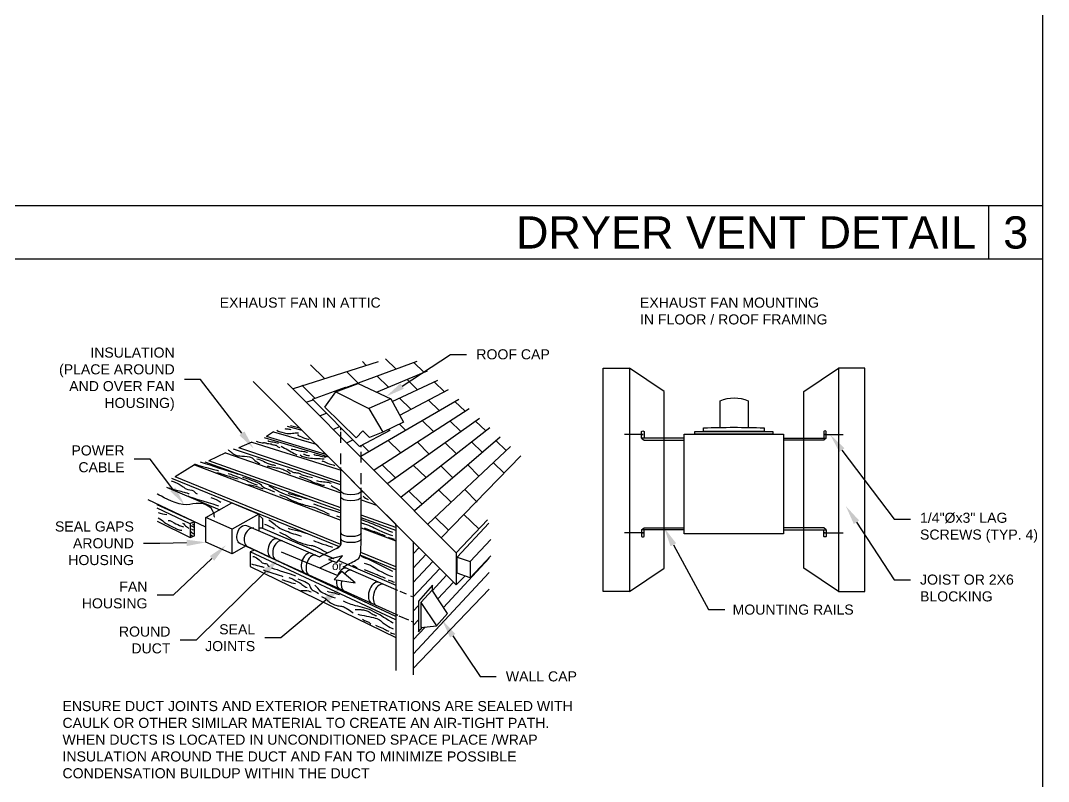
# Model space of a CAD drawing. Header units: inches. Extents: x -22 to 145, y -20 to 61.
# Drawn here: x 28.8 to 38.37, y 14.49 to 21.57 of the extents above; entities that cross this region are included whole.
import ezdxf
from ezdxf import colors
from ezdxf.entities.mleader import LeaderData, LeaderLine
from ezdxf.enums import TextEntityAlignment as Align
from ezdxf.math import Vec2, Vec3

# ---------------------------------------------------------------- set-up
doc = ezdxf.new("R2010")
doc.units = ezdxf.units.IN
doc.header["$MEASUREMENT"] = 0
doc.linetypes.add('DASHEDX2', pattern=[1.5, 1, -0.5])
for name, color, linetype in [('GEC_BORDER', 2, 'Continuous'), ('M-DET-MEDIUM', 3, 'Continuous'), ('M-DET-THIN', 9, 'Continuous'), ('M-DET-TXT', 2, 'Continuous')]:
    doc.layers.add(name, color=color, linetype=linetype)
doc.styles.add('PDF Arial', font='arial.ttf')
doc.styles.get("Standard").update_dxf_attribs({"font": 'arial.ttf'})
doc.styles.add('TITLE1', font='arial.ttf')

msp = doc.modelspace()

# ---------------------------------------------------------------- linework, layer by layer
at = {"layer": 'GEC_BORDER', "color": 5}
for p, q in [((-0.00033, 19.85031), (38.3125, 19.85031)), ((37.8125, 19.35031), (37.8125, 19.85031)), ((37.8125, 19.35031), (37.8125, 19.85031)), ((38.3125, 19.35031), (0, 19.35031))]:
    msp.add_line(p, q, dxfattribs=at)
msp.add_lwpolyline([(38.3125, 0), (0, 0), (0, 29), (38.3125, 29)], close=True, dxfattribs=at)
at = {"layer": 'M-DET-MEDIUM', "color": 3}
for p, q in [((34.59111, 17.72063), (34.4212, 17.72063)), ((34.59111, 17.71492), (34.59111, 17.72635)), ((36.28639, 17.71492), (36.28639, 17.72635)), ((36.28639, 17.72063), (36.45631, 17.72063)), ((34.59111, 16.80545), (34.4212, 16.80545)), ((34.59111, 16.79974), (34.59111, 16.81116)), ((36.28639, 16.79974), (36.28639, 16.81116)), ((36.28639, 16.80545), (36.45631, 16.80545)), ((31.7957, 16.59008), (31.66508, 16.55508)), ((31.7408, 16.52712), (31.7957, 16.59008)), ((31.66508, 16.55508), (31.7408, 16.52712)), ((31.78893, 16.44329), (31.71563, 16.36999)), ((31.71563, 16.36999), (31.914, 16.33871)), ((31.914, 16.33871), (31.78893, 16.44329))]:
    msp.add_line(p, q, dxfattribs=at)
for points in [[(32.45832, 18.38891), (32.55235, 18.2997)], [(34.46567, 16.25962), (34.78877, 16.47626), (34.78877, 18.11909), (34.46567, 18.33573)], [(36.41183, 16.25962), (36.08873, 16.47626), (36.08873, 18.11909), (36.41183, 18.33573)], [(31.28245, 18.19367), (32.85312, 16.61992), (33.1457, 16.92545)], [(32.22289, 17.76764), (32.23386, 17.75688), (31.95345, 17.60904), (31.51448, 18.04908), (31.82234, 18.16018), (31.82985, 18.15282)], [(31.73403, 18.11787), (32.03982, 17.9611), (32.16887, 17.74235)], [(32.24397, 18.05072), (32.03982, 17.9611)], [(31.77998, 17.7615), (31.77998, 17.77809)], [(31.84007, 17.64402), (31.89159, 17.67105)], [(31.96701, 17.60268), (31.96701, 17.61928)], [(31.77998, 17.39517), (31.77998, 17.41188)], [(31.77998, 16.72246), (31.77998, 17.39516)], [(31.96701, 17.20775), (31.96701, 17.22445)], [(31.96701, 16.70599), (31.96701, 17.20775)], [(30.89185, 16.67966), (30.76886, 16.60969), (30.5235, 16.71618), (30.5235, 16.94582), (30.76348, 17.08319), (31.01423, 16.97979), (31.01676, 16.82412)], [(30.76886, 16.6097), (30.76886, 16.83933), (30.5235, 16.94582)], [(31.01423, 16.97978), (30.76886, 16.83933)], [(31.01423, 16.96988), (31.04849, 16.93933), (31.04849, 16.84938), (31.01652, 16.84938)], [(32.29256, 16.88156), (32.29256, 15.5236)], [(30.97417, 16.64231), (30.83756, 16.70428)], [(32.45136, 16.72246), (32.45136, 15.48293)], [(32.29544, 16.04295), (31.06467, 16.60126)], [(31.2235, 16.62893), (31.75231, 16.40667)], [(32.85313, 16.61993), (32.85313, 16.31991)], [(31.58248, 16.47805), (31.70267, 16.5412)], [(32.31094, 16.2673), (32.29562, 16.2739)], [(32.63326, 16.26393), (32.63317, 16.3162), (32.50262, 16.16806), (32.50312, 15.88286), (32.5403, 15.92505)], [(32.44479, 16.20971), (32.42948, 16.21631)], [(32.52533, 16.15508), (32.66886, 15.93749)], [(32.52533, 16.15312), (32.52609, 16.15393)], [(32.31061, 16.03606), (32.29543, 16.04295)], [(32.45136, 15.97222), (32.43618, 15.97911)]]:
    msp.add_lwpolyline(points, dxfattribs=at)
for points in [[(34.22096, 18.33573), (34.46567, 18.33573), (34.46567, 16.25962), (34.22096, 16.25962)], [(36.65654, 18.33573), (36.41183, 18.33573), (36.41183, 16.25962), (36.65654, 16.25962)], [(31.73403, 18.11787), (31.94083, 18.19329), (32.24397, 18.05072), (32.36337, 17.83342), (32.16887, 17.74235), (32.04479, 17.69214), (31.98472, 17.75521), (31.92049, 17.6875), (31.6309, 17.9736)], [(34.97554, 17.72314), (35.90196, 17.72314), (35.90196, 16.79672), (34.97554, 16.79672)], [(32.66886, 15.93749), (32.77164, 16.05416), (32.62811, 16.27174), (32.52533, 16.15508), (32.52533, 15.92361)]]:
    msp.add_lwpolyline(points, close=True, dxfattribs=at)
for points in [[(30.90041, 16.87419), (31.5792, 16.58213, 0.0030428), (31.7448, 16.66224)], [(32.29563, 16.27389), (31.80126, 16.4866, 0.0044371), (31.91978, 16.54952)]]:
    msp.add_lwpolyline(points, format="xyb", dxfattribs=at)
msp.add_arc((29.09908, 6.99758), 10.30555, 73.671282, 73.841815, dxfattribs=at)
for points in [[(31.5272, 17.53659), (31.54228, 17.52863), (31.55585, 17.52758), (31.57296, 17.52365)], [(31.68382, 17.44335), (31.69278, 17.44074), (31.70069, 17.43963), (31.70885, 17.43635)], [(31.70885, 17.43635), (31.7142, 17.43423), (31.71994, 17.43191), (31.72442, 17.42916)], [(31.87357, 17.15782), (31.82197, 17.15782), (31.78015, 17.17318), (31.78015, 17.19209)], [(31.87357, 17.10226), (31.82197, 17.10226), (31.78015, 17.11762), (31.78015, 17.13654)], [(31.96701, 17.19209), (31.96701, 17.17318), (31.92518, 17.15782), (31.87357, 17.15782)], [(31.96701, 17.13654), (31.96701, 17.11762), (31.92518, 17.10226), (31.87357, 17.10226)], [(30.60127, 16.95062), (30.60127, 16.95062), (30.60877, 17.02994), (30.52349, 17.06637)], [(30.8163, 16.80233), (30.8298, 16.85114), (30.86745, 16.8833), (30.90041, 16.87419)], [(30.96764, 16.84645), (30.93468, 16.85556), (30.89704, 16.82341), (30.88353, 16.77457)], [(31.96701, 16.93026), (31.96727, 16.93016), (31.96752, 16.93006), (31.96777, 16.92995)], [(30.83756, 16.70428), (30.81441, 16.72113), (30.80489, 16.76106), (30.8163, 16.80233)], [(30.88353, 16.77457), (30.87213, 16.73332), (30.88165, 16.69338), (30.90479, 16.67653)], [(31.18953, 16.74874), (31.15657, 16.75785), (31.11864, 16.72463), (31.10478, 16.67453)], [(31.87357, 16.76893), (31.82197, 16.76893), (31.78015, 16.78429), (31.78015, 16.8032)], [(31.87357, 16.71337), (31.82197, 16.71337), (31.78015, 16.72873), (31.78015, 16.74765)], [(31.96701, 16.8032), (31.96701, 16.78429), (31.92518, 16.76893), (31.87357, 16.76893)], [(31.96701, 16.74765), (31.96701, 16.72873), (31.92518, 16.71337), (31.87357, 16.71337)], [(31.10478, 16.67453), (31.09307, 16.63218), (31.10234, 16.59132), (31.1254, 16.57421)], [(31.1497, 16.65527), (31.13797, 16.61292), (31.14725, 16.57207), (31.17032, 16.55495)], [(31.23445, 16.72946), (31.20149, 16.73857), (31.16356, 16.70537), (31.1497, 16.65527)], [(31.77998, 16.72246), (31.77998, 16.68354), (31.77164, 16.67654), (31.74479, 16.66223)], [(31.7448, 16.66224), (31.77164, 16.67653), (31.77998, 16.68353), (31.77998, 16.72246)], [(31.91978, 16.54951), (31.95618, 16.5699), (31.96702, 16.57453), (31.96702, 16.706)], [(31.91978, 16.54952), (31.95619, 16.56989), (31.96701, 16.57453), (31.96701, 16.70599)], [(31.50206, 16.61599), (31.46911, 16.6251), (31.43068, 16.59012), (31.41622, 16.53784)], [(31.54682, 16.59621), (31.51386, 16.60532), (31.47538, 16.57007), (31.46084, 16.51746)], [(31.41622, 16.53784), (31.404, 16.49364), (31.41284, 16.45124), (31.43579, 16.4337)], [(31.46084, 16.51746), (31.44852, 16.473), (31.45731, 16.43038), (31.48024, 16.41274)], [(31.83224, 16.47571), (31.8017, 16.48416), (31.7657, 16.45205), (31.74826, 16.40262)], [(31.87702, 16.45593), (31.85583, 16.4618), (31.83202, 16.44813), (31.81359, 16.42267)], [(31.73954, 16.36621), (31.73464, 16.32833), (31.74343, 16.29492), (31.76222, 16.27982)], [(31.78636, 16.35883), (31.77751, 16.3158), (31.78604, 16.27643), (31.80686, 16.2596)], [(32.12965, 16.34562), (32.09671, 16.35473), (32.05743, 16.31664), (32.0419, 16.26055)], [(32.17442, 16.32584), (32.14146, 16.33496), (32.10215, 16.29678), (32.08663, 16.24056)], [(32.25565, 16.35438), (32.26313, 16.35143), (32.27142, 16.34751), (32.28022, 16.34691)], [(32.0419, 16.26055), (32.02879, 16.21313), (32.03689, 16.168), (32.05963, 16.14973)], [(32.08663, 16.24056), (32.07346, 16.19306), (32.08154, 16.14787), (32.10428, 16.1295)]]:
    msp.add_open_spline(points, degree=3, dxfattribs=at)
at = {"layer": 'M-DET-THIN'}
for p, q in [((31.15292, 17.74514), (31.08682, 17.69985)), ((30.95114, 17.64705), (30.82797, 17.59462)), ((30.70451, 17.548), (30.54997, 17.47575)), ((30.4176, 17.43633), (30.2352, 17.3243))]:
    msp.add_line(p, q, dxfattribs=at)
for points in [[(31.33946, 18.14846), (32.13064, 18.39959)], [(31.82639, 18.15621), (32.49052, 18.40196)], [(31.98064, 18.39959), (32.01241, 18.3665)], [(32.19409, 18.42538), (32.29387, 18.32913)], [(31.4973, 18.36804), (31.62699, 18.24159)], [(31.83048, 18.30754), (31.94084, 18.19736)], [(32.10964, 18.1139), (32.5871, 18.31379)], [(30.96423, 18.2125), (32.85312, 16.31991), (32.93215, 16.40016)], [(32.1168, 18.26407), (32.22098, 18.16182)], [(32.25787, 18.02542), (32.68369, 18.22563)], [(32.39327, 18.2332), (32.49412, 18.13591)], [(32.64734, 18.20954), (32.74381, 18.11799)], [(31.41559, 18.17771), (31.53744, 18.05737)], [(32.32702, 17.89958), (32.78027, 18.13746)], [(31.46462, 18.02235), (31.52051, 18.04303)], [(31.96523, 17.51791), (32.87685, 18.04929)], [(32.3266, 18.05816), (32.43223, 17.9545)], [(32.59402, 18.03949), (32.69491, 17.94216)], [(32.84028, 18.02646), (32.93525, 17.93632)], [(31.58977, 17.89624), (31.64421, 17.91903)], [(32.09038, 17.39177), (32.97344, 17.96113)], [(31.39779, 17.7781), (31.3106, 17.80161)], [(32.21553, 17.26567), (33.07002, 17.87296)], [(32.32389, 17.81493), (32.3796, 17.75929)], [(32.53741, 17.85128), (32.64298, 17.74766)], [(32.79474, 17.84584), (32.89559, 17.7485)], [(33.03169, 17.84481), (33.1277, 17.75368)], [(31.15292, 17.74514), (31.54995, 17.63096), (31.6406, 17.53482), (31.08682, 17.69985)], [(31.4204, 17.75546), (31.28248, 17.79282)], [(31.71492, 17.77013), (31.7679, 17.79504)], [(32.34069, 17.13956), (33.16662, 17.78479)], [(30.95114, 17.64705), (31.79126, 17.38381), (31.95619, 17.21855)], [(31.06516, 17.69061), (31.66356, 17.51179)], [(31.97817, 17.62207), (32.03982, 17.56118)], [(32.2171, 17.66631), (32.33528, 17.5511)], [(32.46585, 17.01343), (33.2632, 17.69664)], [(32.48896, 17.65014), (32.60155, 17.53773)], [(32.74717, 17.64542), (32.85469, 17.53992)], [(32.99646, 17.65117), (33.09774, 17.55346)], [(33.22367, 17.66261), (33.31959, 17.57159)], [(34.97554, 17.6868), (34.57847, 17.6868), (34.60207, 17.66835), (34.97567, 17.66835)], [(35.90196, 17.6868), (36.29904, 17.6868), (36.27543, 17.66835), (35.90184, 17.66835)], [(30.70451, 17.548), (31.77998, 17.17595)], [(31.77998, 17.25113), (30.77969, 17.58464)], [(31.77998, 17.27729), (30.82797, 17.59462)], [(32.59099, 16.88732), (33.35978, 17.60848)], [(32.71614, 16.76121), (33.45637, 17.52031)], [(30.4176, 17.43633), (31.77998, 16.92247)], [(31.77998, 17.01038), (30.51644, 17.46172)], [(31.77998, 17.0364), (30.54997, 17.47575)], [(32.16373, 17.43879), (32.28714, 17.31689)], [(32.45391, 17.43548), (32.57207, 17.32029)], [(32.71042, 17.42903), (32.82207, 17.31754)], [(32.96034, 17.43625), (33.06542, 17.33311)], [(33.19903, 17.45573), (33.29916, 17.3591)], [(31.77776, 16.69625), (30.2352, 17.3243)], [(30.15613, 17.23055), (30.65137, 17.01902)], [(30.15613, 17.23054), (30.65137, 17.01902)], [(31.76547, 16.67523), (30.20464, 17.3107)], [(31.99547, 17.17929), (31.96661, 17.18891)], [(32.41059, 17.19496), (32.53545, 17.07164)], [(32.68927, 17.20602), (32.80694, 17.09134)], [(32.93237, 17.20743), (33.04866, 17.09134)], [(30.5235, 16.85746), (29.9846, 17.11035)], [(30.06793, 16.91265), (30.37607, 16.76258), (30.4176, 16.77812), (30.4176, 16.90545), (30.06793, 17.06637)], [(31.96701, 17.11124), (32.1119, 17.06112), (32.28715, 16.88698), (32.29255, 16.85332), (31.96701, 16.96959)], [(30.37581, 16.88923), (30.06793, 17.03304)], [(32.29256, 16.82729), (31.96701, 16.94357)], [(32.65799, 16.95063), (32.78169, 16.82842)], [(32.92545, 16.97579), (33.06428, 16.84043)], [(30.4176, 16.90546), (30.37607, 16.88992), (30.37607, 16.76258)], [(31.04849, 16.8494), (31.71529, 16.5646)], [(31.04849, 16.8494), (31.70961, 16.56701)], [(31.96701, 16.85192), (32.29256, 16.72913), (32.29256, 16.48665), (31.96396, 16.62044)], [(33.1559, 16.89397), (32.86331, 16.57915)], [(34.97554, 16.83306), (34.57847, 16.83306), (34.60207, 16.85151), (34.97567, 16.85151)], [(35.90196, 16.83306), (36.29904, 16.83306), (36.27543, 16.85151), (35.90184, 16.85151)], [(31.75769, 16.54649), (32.29256, 16.31803), (32.29256, 16.02728), (30.8995, 16.68101)], [(32.45392, 16.60972), (32.50697, 16.66675)], [(33.17442, 16.74218), (32.98275, 16.53805), (32.98275, 16.38712), (33.17442, 16.59127)], [(32.29256, 16.02729), (31.24056, 16.51866), (30.97589, 16.64295), (30.93438, 16.62743), (30.93461, 16.49052), (32.29256, 15.82913)], [(32.29256, 15.99395), (30.93472, 16.62818)], [(32.29256, 16.46063), (31.95999, 16.59604)], [(32.45392, 16.47637), (32.57118, 16.6024)], [(32.73422, 16.11088), (33.16146, 16.5699)], [(32.98275, 16.38712), (32.86331, 16.42822), (32.86331, 16.57915), (32.98275, 16.53805)], [(31.75768, 16.54648), (32.29256, 16.31802)], [(32.45392, 16.34304), (32.63542, 16.53805)], [(32.45392, 16.20971), (32.69962, 16.47371)], [(32.45392, 15.67637), (33.16146, 16.43657)], [(32.63325, 16.26907), (32.76383, 16.40936)], [(32.45392, 15.54304), (33.16146, 16.28101)], [(32.68275, 16.18892), (32.82804, 16.34503)], [(32.45392, 16.07639), (32.50269, 16.12879)], [(32.45392, 15.94305), (32.50292, 15.99571)], [(32.45392, 15.80972), (32.56334, 15.92728)]]:
    msp.add_lwpolyline(points, dxfattribs=at)
for points in [[(35.31049, 17.78557), (35.31088, 18.03421, -0.1949818), (35.57156, 18.03421), (35.57127, 17.78548)], [(34.57847, 17.6868), (34.57847, 17.74824, -0.4425492), (34.60229, 17.74824), (34.60229, 17.6868)], [(36.29904, 17.6868), (36.29904, 17.74824, 0.4425492), (36.27521, 17.74824), (36.27521, 17.6868)], [(34.57847, 16.83306), (34.57847, 16.77162, 0.4425492), (34.60229, 16.77162), (34.60229, 16.83306)], [(36.29904, 16.83306), (36.29904, 16.77162, -0.4425492), (36.27521, 16.77162), (36.27521, 16.83306)]]:
    msp.add_lwpolyline(points, format="xyb", dxfattribs=at)
at = {"layer": 'M-DET-THIN', "linetype": 'DASHEDX2', "ltscale": 0.05}
for points in [[(31.77998, 17.44367), (31.77998, 17.74571)], [(31.96701, 17.25883), (31.96701, 17.58553)], [(32.38997, 16.2333), (32.33069, 16.25881)], [(32.41106, 15.9905), (32.32317, 16.03036)]]:
    msp.add_lwpolyline(points, dxfattribs=at)
at = {"layer": 'M-DET-THIN'}
msp.add_lwpolyline([(35.07525, 17.74668), (35.80225, 17.74668), (35.80225, 17.72314), (35.07525, 17.72314)], close=True, dxfattribs=at)
msp.add_lwpolyline([(35.15663, 17.78127, -0.0192217), (35.71985, 17.78127), (35.71985, 17.74668), (35.15663, 17.74668)], format="xyb", close=True, dxfattribs=at)
for centre, radius, start, end in [((31.03336, 17.40567), 0.23791, 76.262985, 83.474583), ((20.56441, -13.99466), 32.97927, 71.8714, 72.514222), ((30.78602, 16.42486), 0.83577, 73.829184, 81.736317), ((29.09908, 6.99758), 10.30555, 74.921572, 75.14873), ((40.67896, 36.79857), 21.68991, 246.557414, 247.159933), ((31.94764, 16.36018), 0.47789, 66.275087, 72.647885)]:
    msp.add_arc(centre, radius, start, end, dxfattribs=at)
for points in [[(31.18184, 17.76066), (31.1861, 17.75229), (31.19765, 17.75038), (31.20578, 17.74831)], [(31.20578, 17.74831), (31.23739, 17.74023), (31.2682, 17.72648), (31.30152, 17.728)], [(31.25775, 17.77639), (31.26536, 17.77028), (31.28339, 17.77206), (31.29395, 17.77061)], [(31.29395, 17.77061), (31.30003, 17.76977), (31.30727, 17.76696), (31.31331, 17.76714)], [(31.30152, 17.728), (31.31911, 17.72881), (31.33632, 17.73285), (31.3542, 17.73382)], [(31.3542, 17.73382), (31.36456, 17.73436), (31.37538, 17.73388), (31.38553, 17.73566)], [(31.37442, 17.71991), (31.38145, 17.70798), (31.41109, 17.69752), (31.4241, 17.69221)], [(30.99202, 17.65695), (30.99637, 17.65451), (31.00214, 17.65424), (31.00689, 17.65251)], [(31.00689, 17.65251), (31.02491, 17.64599), (31.041, 17.64431), (31.06039, 17.64203)], [(31.08985, 17.63677), (31.1025, 17.63435), (31.11756, 17.63506), (31.12987, 17.63166)], [(31.0985, 17.66344), (31.108, 17.6522), (31.13667, 17.65272), (31.15009, 17.65037)], [(31.12987, 17.63166), (31.13666, 17.6298), (31.14391, 17.6257), (31.15121, 17.62397)], [(31.15009, 17.65037), (31.15782, 17.64902), (31.16607, 17.64781), (31.1737, 17.64588)], [(31.15121, 17.62397), (31.16223, 17.62133), (31.17574, 17.62373), (31.18435, 17.61526)], [(31.1737, 17.64588), (31.18164, 17.64387), (31.18916, 17.64005), (31.19757, 17.64028)], [(31.18435, 17.61526), (31.19328, 17.60644), (31.19907, 17.60199), (31.21146, 17.59769)], [(31.2235, 17.60972), (31.26489, 17.58924), (31.30474, 17.56398), (31.34571, 17.54431)], [(31.4241, 17.69221), (31.42942, 17.69004), (31.43525, 17.689), (31.44071, 17.68679)], [(31.44071, 17.68679), (31.45542, 17.68082), (31.46957, 17.6757), (31.48553, 17.67548)], [(30.72998, 17.5801), (30.73585, 17.57272), (30.74348, 17.56662), (30.75119, 17.56108)], [(30.75119, 17.56108), (30.76194, 17.5533), (30.77203, 17.5436), (30.783, 17.53634)], [(30.783, 17.53634), (30.80378, 17.52262), (30.83275, 17.51977), (30.85685, 17.51798)], [(30.85685, 17.51798), (30.88949, 17.51555), (30.92319, 17.5179), (30.95296, 17.50135)], [(31.31702, 17.58288), (31.3373, 17.58438), (31.36223, 17.57565), (31.38163, 17.57056)], [(31.34571, 17.54431), (31.35237, 17.54112), (31.3621, 17.5336), (31.36795, 17.53195)], [(31.38163, 17.57056), (31.39802, 17.56627), (31.41445, 17.5642), (31.43139, 17.56178)], [(31.39942, 17.5301), (31.42141, 17.51288), (31.4521, 17.50574), (31.47944, 17.50165)], [(31.42998, 17.53751), (31.4415, 17.53824), (31.44599, 17.53152), (31.4555, 17.52815)], [(31.43139, 17.56178), (31.4441, 17.55997), (31.45603, 17.55569), (31.46887, 17.55602)], [(31.4555, 17.52815), (31.46535, 17.52465), (31.47692, 17.52587), (31.48739, 17.52362)], [(31.57296, 17.52365), (31.59555, 17.51844), (31.61841, 17.51055), (31.64202, 17.51158)], [(30.4176, 17.44677), (30.44021, 17.43353), (30.61274, 17.39276), (30.64067, 17.38138)], [(30.95296, 17.50135), (30.95962, 17.49766), (30.96074, 17.49478), (30.96798, 17.4877)], [(30.96798, 17.4877), (30.98202, 17.47398), (30.99852, 17.4651), (31.0146, 17.45437)], [(30.99664, 17.49399), (31.01807, 17.48784), (31.03823, 17.4832), (31.05782, 17.47197)], [(31.0146, 17.45437), (31.01844, 17.45181), (31.02209, 17.44881), (31.02628, 17.44677)], [(31.05782, 17.47197), (31.08056, 17.45895), (31.10403, 17.44797), (31.12956, 17.44077)], [(31.09294, 17.42916), (31.10057, 17.42466), (31.1121, 17.42374), (31.12081, 17.42224)], [(31.12081, 17.42224), (31.14017, 17.41897), (31.15916, 17.41422), (31.17846, 17.41074)], [(31.12956, 17.44077), (31.13691, 17.43872), (31.14487, 17.43815), (31.1523, 17.43613)], [(31.1523, 17.43613), (31.15805, 17.43456), (31.16362, 17.43088), (31.1698, 17.43195)], [(31.47944, 17.50165), (31.52738, 17.49445), (31.57546, 17.4982), (31.6235, 17.49305)], [(31.6022, 17.47362), (31.61124, 17.47145), (31.62063, 17.46905), (31.62938, 17.46591)], [(31.62938, 17.46591), (31.64798, 17.45924), (31.6647, 17.44887), (31.68382, 17.44335)], [(30.62609, 17.36755), (30.64234, 17.36331), (30.6638, 17.3547), (30.67945, 17.34928)], [(30.67945, 17.34928), (30.69241, 17.34477), (30.70092, 17.34255), (30.71482, 17.33862)], [(30.71482, 17.33862), (30.75069, 17.32848), (30.78724, 17.31437), (30.82446, 17.30688)], [(30.72966, 17.35791), (30.77084, 17.34492), (30.78005, 17.3414), (30.81571, 17.32533)], [(30.81571, 17.32533), (30.82594, 17.32069), (30.8951, 17.29652), (30.90324, 17.29134)], [(30.86239, 17.32365), (30.88169, 17.3178), (30.96753, 17.28816), (30.98617, 17.28008)], [(31.17846, 17.41074), (31.20057, 17.40676), (31.2188, 17.40459), (31.23913, 17.39563)], [(31.23913, 17.39563), (31.25325, 17.38941), (31.2671, 17.38172), (31.28113, 17.37485)], [(31.27813, 17.3977), (31.2928, 17.3948), (31.30499, 17.3837), (31.31831, 17.37724)], [(31.28113, 17.37485), (31.29216, 17.36947), (31.30027, 17.36097), (31.31053, 17.3551)], [(31.31831, 17.37724), (31.32924, 17.37192), (31.33709, 17.36776), (31.34962, 17.3654)], [(31.34962, 17.3654), (31.35906, 17.36363), (31.37177, 17.36506), (31.38109, 17.36247)], [(31.38109, 17.36247), (31.39098, 17.35972), (31.40105, 17.3533), (31.41041, 17.34892)], [(31.39387, 17.32917), (31.39813, 17.32999), (31.40216, 17.32897), (31.40594, 17.32609)], [(31.40594, 17.32609), (31.42999, 17.31703), (31.4547, 17.30902), (31.47846, 17.29926)], [(31.41041, 17.34892), (31.43446, 17.3377), (31.46252, 17.33105), (31.48856, 17.32606)], [(31.48856, 17.32606), (31.49748, 17.32437), (31.506, 17.32001), (31.51517, 17.32084)], [(30.1987, 17.28702), (30.21184, 17.28677), (30.22334, 17.27991), (30.23452, 17.27527)], [(30.23452, 17.27527), (30.26338, 17.26332), (30.28723, 17.2509), (30.3099, 17.2342)], [(30.3099, 17.2342), (30.31917, 17.22736), (30.32751, 17.21918), (30.33842, 17.21305)], [(30.90324, 17.29134), (30.9161, 17.2832), (30.97914, 17.25437), (30.9995, 17.24973)], [(30.98617, 17.28008), (30.99994, 17.27408), (31.02103, 17.26483), (31.03048, 17.25833)], [(31.01878, 17.22756), (31.03074, 17.22392), (31.04175, 17.21902), (31.05494, 17.21617)], [(31.03048, 17.25833), (31.03227, 17.2571), (31.03213, 17.25512), (31.03307, 17.25388)], [(31.03307, 17.25388), (31.04064, 17.24408), (31.05031, 17.2337), (31.06919, 17.22417)], [(31.19788, 17.18849), (31.17698, 17.20391), (31.13266, 17.22734), (31.10891, 17.24162)], [(31.47846, 17.29926), (31.5018, 17.28967), (31.53009, 17.26895), (31.55434, 17.26642)], [(31.55127, 17.29306), (31.56423, 17.2842), (31.58557, 17.28406), (31.60084, 17.28133)], [(31.55434, 17.26642), (31.57869, 17.2619), (31.60271, 17.24503), (31.62813, 17.24677)], [(31.60084, 17.28133), (31.622, 17.27752), (31.64356, 17.27808), (31.66456, 17.27455)], [(31.66456, 17.27455), (31.6728, 17.27316), (31.68017, 17.26901), (31.68831, 17.26806)], [(31.68831, 17.24492), (31.71125, 17.22944), (31.74019, 17.21837), (31.76219, 17.20263)], [(30.27382, 17.07365), (30.17905, 17.10137), (30.06794, 17.16693), (30.06794, 17.16693)], [(30.17974, 17.22245), (30.18723, 17.2175), (30.19445, 17.21607), (30.2049, 17.21336)], [(30.2049, 17.21336), (30.24372, 17.20344), (30.28113, 17.19476), (30.31931, 17.18291)], [(30.31931, 17.18291), (30.33451, 17.1782), (30.35322, 17.17216), (30.36791, 17.16925)], [(30.33842, 17.21305), (30.3591, 17.20144), (30.38731, 17.20593), (30.40745, 17.19413)], [(30.35477, 17.14944), (30.37738, 17.13226), (30.61273, 17.06927), (30.64067, 17.05629)], [(30.40745, 17.19413), (30.42044, 17.18655), (30.42131, 17.17361), (30.44085, 17.16693)], [(30.56933, 17.13479), (30.57853, 17.12904), (30.65635, 17.0983), (30.66155, 17.09098)], [(31.06919, 17.22417), (31.07838, 17.21953), (31.1562, 17.19108), (31.16142, 17.18598)], [(31.27089, 17.15909), (31.25738, 17.16485), (31.20702, 17.18178), (31.19788, 17.18849)], [(31.2081, 17.16062), (31.2323, 17.14956), (31.26031, 17.14238), (31.28163, 17.13001)], [(31.41377, 17.11034), (31.36712, 17.12622), (31.31363, 17.14084), (31.27089, 17.15909)], [(31.28832, 17.17281), (31.32309, 17.16017), (31.363, 17.15324), (31.39923, 17.14195)], [(31.39923, 17.14195), (31.4203, 17.13533), (31.44727, 17.12373), (31.47066, 17.12016)], [(31.76219, 17.20263), (31.7668, 17.19935), (31.7671, 17.19458), (31.77349, 17.19491)], [(31.98738, 17.14583), (31.99935, 17.13063), (32.01752, 17.12255), (32.03462, 17.1162)], [(30.52349, 17.06637), (30.43821, 17.10279), (30.3686, 17.04593), (30.27382, 17.07365)], [(31.28163, 17.13001), (31.29498, 17.12233), (31.30473, 17.1164), (31.3211, 17.10903)], [(31.3211, 17.10903), (31.34791, 17.09695), (31.36873, 17.08717), (31.40003, 17.07806)], [(31.40003, 17.07806), (31.41109, 17.07485), (31.42049, 17.07072), (31.43105, 17.06741)], [(31.43105, 17.06741), (31.4518, 17.06092), (31.4798, 17.05487), (31.50142, 17.04945)], [(31.50142, 17.04945), (31.51203, 17.04676), (31.51662, 17.04622), (31.52717, 17.04272)], [(31.52607, 17.07366), (31.56477, 17.05737), (31.65953, 17.02751), (31.7026, 17.0148)], [(31.52717, 17.04272), (31.53832, 17.03901), (31.64714, 16.99484), (31.67049, 16.97862)], [(30.07811, 16.99488), (30.10418, 16.98664), (30.12974, 16.97421), (30.15775, 16.97545)], [(30.07904, 16.94303), (30.10104, 16.93677), (30.11578, 16.91789), (30.13371, 16.9045)], [(31.7026, 17.0148), (31.72795, 17.00736), (31.75393, 16.99993), (31.77998, 16.99235)], [(30.13371, 16.9045), (30.16627, 16.88018), (30.20424, 16.86677), (30.23888, 16.84802)], [(30.17164, 16.92081), (30.18536, 16.92925), (30.22868, 16.89602), (30.24227, 16.88973)], [(30.23888, 16.84802), (30.25177, 16.84103), (30.26027, 16.83471), (30.27535, 16.83278)], [(30.24227, 16.88973), (30.26588, 16.87878), (30.29029, 16.86837), (30.31515, 16.86062)], [(30.30497, 16.89395), (30.32118, 16.88646), (30.32946, 16.8726), (30.343, 16.86255)], [(30.343, 16.86255), (30.35038, 16.85707), (30.3574, 16.85321), (30.36238, 16.84581)], [(30.41331, 16.85413), (30.40235, 16.85975), (30.39618, 16.86659), (30.38275, 16.86617)], [(30.39756, 16.88932), (30.40296, 16.88571), (30.40714, 16.88042), (30.41331, 16.87727)], [(31.06919, 16.88595), (31.07838, 16.8802), (31.1562, 16.84947), (31.16141, 16.84215)], [(31.19788, 16.85387), (31.17698, 16.87497), (31.13266, 16.90444), (31.10891, 16.92307)], [(31.2709, 16.82052), (31.25738, 16.82725), (31.20702, 16.84466), (31.19788, 16.85387)], [(31.28833, 16.84684), (31.32309, 16.83319), (31.36301, 16.83009), (31.39922, 16.81895)], [(31.96777, 16.92995), (31.99412, 16.91908), (32.02413, 16.90963), (32.05006, 16.89897)], [(31.99646, 16.88745), (32.0243, 16.87887), (32.05275, 16.87097), (32.07257, 16.85924)], [(31.99723, 16.85031), (32.02912, 16.83972), (32.05753, 16.8269), (32.09017, 16.81633)], [(32.07257, 16.85924), (32.10466, 16.84027), (32.21173, 16.79203), (32.2598, 16.77831)], [(30.27535, 16.83278), (30.28322, 16.8318), (30.29167, 16.82975), (30.29942, 16.82914)], [(30.37534, 16.8245), (30.38661, 16.80839), (30.39863, 16.79812), (30.41793, 16.79673)], [(30.38275, 16.78468), (30.38621, 16.78089), (30.3942, 16.77745), (30.39942, 16.77821)], [(30.38738, 16.84117), (30.39138, 16.83603), (30.39795, 16.83423), (30.40311, 16.83099)], [(31.2081, 16.80994), (31.23229, 16.79669), (31.26031, 16.79069), (31.28163, 16.77476)], [(31.41377, 16.76983), (31.36712, 16.78633), (31.31363, 16.7993), (31.2709, 16.82052)], [(31.28163, 16.77476), (31.29498, 16.7648), (31.30473, 16.75705), (31.3211, 16.74832)], [(31.3211, 16.74832), (31.34791, 16.73397), (31.36873, 16.72216), (31.40002, 16.71362)], [(31.39922, 16.81895), (31.4203, 16.81247), (31.44726, 16.7989), (31.47066, 16.7979)], [(32.13992, 16.79769), (32.15609, 16.7908), (32.17621, 16.78488), (32.1927, 16.7778)], [(32.21895, 16.76562), (32.22914, 16.7606), (32.24375, 16.75688), (32.25564, 16.75258)], [(32.25564, 16.75258), (32.26313, 16.74981), (32.27142, 16.74641), (32.28021, 16.74494)], [(31.40002, 16.71362), (31.41109, 16.71058), (31.42049, 16.70572), (31.43104, 16.7025)], [(31.43104, 16.7025), (31.4518, 16.69611), (31.4798, 16.69197), (31.50142, 16.68747)], [(31.50142, 16.68747), (31.51204, 16.68527), (31.51662, 16.68537), (31.52716, 16.68175)], [(31.52608, 16.73266), (31.56477, 16.71377), (31.65954, 16.68422), (31.7026, 16.67225)], [(31.52716, 16.68175), (31.53657, 16.67852), (31.61529, 16.64232), (31.65381, 16.61792)], [(30.95869, 16.58561), (30.96702, 16.58697), (30.97433, 16.58123), (30.98142, 16.57776)], [(30.98142, 16.57776), (30.99974, 16.56884), (31.01488, 16.55886), (31.02927, 16.54423)], [(31.96777, 16.58737), (31.99412, 16.5749), (32.02413, 16.56561), (32.05006, 16.55336)], [(30.94665, 16.51616), (30.95141, 16.51193), (30.95599, 16.51127), (30.96262, 16.50979)], [(30.96262, 16.50979), (30.98726, 16.5042), (31.01101, 16.49972), (31.03524, 16.49207)], [(31.02927, 16.54423), (31.03516, 16.53827), (31.04045, 16.53076), (31.04737, 16.52573)], [(31.03524, 16.49207), (31.0449, 16.48901), (31.05677, 16.48502), (31.06609, 16.48377)], [(31.04737, 16.52573), (31.06051, 16.51619), (31.07841, 16.52427), (31.0912, 16.51448)], [(31.05776, 16.46157), (31.0721, 16.44644), (31.22151, 16.40963), (31.23923, 16.39952)], [(31.0912, 16.51448), (31.09945, 16.50816), (31.09999, 16.49479), (31.1124, 16.49026)], [(31.13323, 16.47916), (31.19255, 16.45836), (31.29899, 16.427), (31.35684, 16.40413)], [(31.8882, 16.5039), (31.90326, 16.4972), (31.92223, 16.48645), (31.93015, 16.47605)], [(31.99645, 16.52316), (32.0243, 16.51479), (32.05276, 16.50765), (32.07258, 16.49243)], [(31.99723, 16.46195), (32.02912, 16.45109), (32.05754, 16.43584), (32.09016, 16.4252)], [(32.05006, 16.55336), (32.0589, 16.54919), (32.24965, 16.45238), (32.25979, 16.44902)], [(32.07258, 16.49243), (32.10465, 16.4678), (32.21172, 16.41041), (32.25979, 16.39782)], [(31.22998, 16.37082), (31.2403, 16.36905), (31.25391, 16.36151), (31.26385, 16.35751)], [(31.29572, 16.38934), (31.32187, 16.38102), (31.32772, 16.37801), (31.35034, 16.36248)], [(31.37998, 16.37543), (31.39223, 16.37193), (31.44672, 16.35012), (31.45855, 16.3425)], [(32.09016, 16.4252), (32.11349, 16.41762), (32.12149, 16.41384), (32.13991, 16.40475)], [(32.13991, 16.40475), (32.15609, 16.3968), (32.17622, 16.39122), (32.1927, 16.38294)], [(32.21895, 16.36832), (32.22915, 16.36216), (32.24376, 16.35907), (32.25565, 16.35438)], [(31.26385, 16.35751), (31.27209, 16.3542), (31.27748, 16.35322), (31.2863, 16.35118)], [(31.2863, 16.35118), (31.30908, 16.34594), (31.33227, 16.33404), (31.35591, 16.33379)], [(31.35034, 16.36248), (31.35684, 16.35804), (31.40074, 16.3399), (31.4059, 16.33379)], [(31.4059, 16.33379), (31.41406, 16.32415), (31.45409, 16.29595), (31.46702, 16.2949)], [(31.40776, 16.26712), (31.42709, 16.2708), (31.46019, 16.26891), (31.47926, 16.26337)], [(31.45855, 16.3425), (31.46729, 16.3369), (31.48069, 16.32815), (31.48667, 16.32018)], [(31.48667, 16.32018), (31.48781, 16.31865), (31.48773, 16.31523), (31.48833, 16.31344)], [(31.48833, 16.31344), (31.49313, 16.29913), (31.49927, 16.28461), (31.51124, 16.27461)], [(31.51124, 16.27461), (31.51709, 16.26975), (31.56648, 16.24726), (31.5698, 16.24027)], [(31.59294, 16.25691), (31.57967, 16.27629), (31.55154, 16.30154), (31.53647, 16.31802)], [(31.47926, 16.26337), (31.48684, 16.26116), (31.49384, 16.25648), (31.5022, 16.25602)], [(31.63929, 16.23113), (31.6307, 16.23647), (31.59874, 16.24847), (31.59294, 16.25691)], [(31.59942, 16.21248), (31.61477, 16.20163), (31.63258, 16.1988), (31.6461, 16.18484)], [(31.72998, 16.1958), (31.70037, 16.2073), (31.66641, 16.21427), (31.63929, 16.23113)], [(31.6461, 16.18484), (31.65458, 16.17613), (31.66076, 16.16926), (31.67116, 16.16215)], [(31.65034, 16.26063), (31.67242, 16.25068), (31.69776, 16.2523), (31.72074, 16.24513)], [(31.72074, 16.24513), (31.73412, 16.24094), (31.75124, 16.23012), (31.76609, 16.23193)], [(31.67116, 16.16215), (31.68817, 16.1505), (31.70138, 16.14076), (31.72126, 16.13568)], [(31.72126, 16.13568), (31.72827, 16.1339), (31.73426, 16.12998), (31.74094, 16.1279)], [(31.74094, 16.1279), (31.75412, 16.12377), (31.7719, 16.12287), (31.78562, 16.12084)], [(31.78562, 16.12084), (31.79235, 16.11987), (31.79527, 16.12052), (31.80197, 16.11804)], [(31.80127, 16.17083), (31.82583, 16.1559), (31.88599, 16.13672), (31.91333, 16.12954)], [(31.80197, 16.11804), (31.80905, 16.11541), (31.87812, 16.07638), (31.89294, 16.05647)], [(31.91238, 16.09212), (31.92459, 16.08777), (31.94291, 16.09024), (31.95587, 16.09027)], [(31.91333, 16.12954), (31.96965, 16.11477), (32.03092, 16.10311), (32.08165, 16.07355)], [(31.95587, 16.09027), (31.96744, 16.0903), (31.97784, 16.08772), (31.9893, 16.08667)], [(31.9893, 16.08667), (32.00235, 16.08547), (32.0182, 16.0784), (32.03144, 16.07397)], [(31.93738, 16.04627), (31.98041, 16.03751), (32.05773, 16.02291), (32.09985, 16.01027)], [(31.97998, 16.00137), (31.98644, 15.99726), (31.99309, 15.99376), (31.99951, 15.98972)], [(31.99951, 15.98972), (32.00955, 15.98338), (32.02033, 15.9829), (32.03113, 15.97707)], [(32.03144, 16.07397), (32.04587, 16.06915), (32.05674, 16.05528), (32.07156, 16.04951)], [(32.07156, 16.04951), (32.08477, 16.0444), (32.09755, 16.03735), (32.10962, 16.03194)], [(32.08165, 16.07355), (32.09835, 16.06383), (32.11742, 16.0578), (32.13388, 16.04823)], [(32.09985, 16.01027), (32.11754, 16.00498), (32.13558, 16.00101), (32.14816, 15.98759)], [(32.13388, 16.04823), (32.13948, 16.04495), (32.26058, 15.96752), (32.26701, 15.96527)], [(32.14816, 15.98759), (32.16854, 15.9659), (32.23649, 15.91925), (32.26701, 15.91204)], [(32.03113, 15.97707), (32.04069, 15.97194), (32.05273, 15.96308), (32.05776, 15.95323)], [(32.10035, 15.94672), (32.12059, 15.93934), (32.13862, 15.92691), (32.15934, 15.91983)], [(32.15934, 15.91983), (32.17415, 15.91479), (32.17923, 15.91183), (32.19091, 15.90465)], [(32.19091, 15.90465), (32.2012, 15.89833), (32.21397, 15.89498), (32.22444, 15.8884)], [(32.24109, 15.87637), (32.24755, 15.87122), (32.25683, 15.86976), (32.26437, 15.86634)], [(32.26437, 15.86634), (32.26913, 15.86418), (32.2744, 15.86113), (32.27998, 15.86157)]]:
    msp.add_open_spline(points, degree=3, dxfattribs=at)

# ---------------------------------------------------------------- texts
at = {"layer": 'GEC_BORDER', "style": 'TITLE1'}
msp.add_text('3', height=0.3, dxfattribs=at).set_placement((38.0625, 19.60031), align=Align.MIDDLE_CENTER)
msp.add_text('3', height=0.3, dxfattribs=at).set_placement((38.0625, 19.60031), align=Align.MIDDLE_CENTER)
at = {"layer": 'M-DET-MEDIUM', "color": 3, "insert": (31.69639, 16.45725), "char_height": 0.079536, "attachment_point": 7, "style": 'PDF Arial'}
msp.add_mtext('or', dxfattribs=at)
at = {"layer": 'M-DET-TXT', "insert": (37.69379, 19.60031), "char_height": 0.3, "width": 9.078125, "attachment_point": 6, "style": 'TITLE1'}
msp.add_mtext('DRYER VENT DETAIL', dxfattribs=at)
at = {"layer": 'M-DET-TXT', "char_height": 0.09375, "width": 5.0517974, "attachment_point": 1}
for s, insert in [(' EXHAUST FAN IN ATTIC', (30.61478, 18.99406)), (' EXHAUST FAN MOUNTING\\P IN FLOOR / ROOF FRAMING', (34.52786, 18.99406))]:
    msp.add_mtext(s, dxfattribs=dict(at, insert=insert))
at = {"layer": 'M-DET-TXT', "insert": (29.18755, 15.23906), "char_height": 0.09375, "attachment_point": 1}
msp.add_mtext_dynamic_manual_height_columns('ENSURE DUCT JOINTS AND EXTERIOR PENETRATIONS ARE SEALED WITH CAULK OR OTHER SIMILAR MATERIAL TO CREATE AN AIR-TIGHT PATH.  ^JWHEN DUCTS IS LOCATED IN UNCONDITIONED SPACE PLACE /WRAP INSULATION AROUND THE DUCT AND FAN TO MINIMIZE POSSIBLE CONDENSATION BUILDUP WITHIN THE DUCT', width=5.0517974, gutter_width=4.03757, heights=[0.88657], dxfattribs=at)

# ---------------------------------------------------------------- leaders
at = {"layer": 'M-DET-TXT'}
ml = msp.add_multileader_mtext('Standard', dxfattribs=at)
ml.set_content('INSULATION\\P(PLACE AROUND AND OVER FAN HOUSING)', color=256)
ml.set_leader_properties()
ml.build(insert=Vec2(0, 0))
ml.multileader.update_dxf_attribs({"text_right_attachment_type": 2, "dogleg_length": 0.14988, "arrow_head_size": 0.18})
ctx = ml.context
ctx.base_point, ctx.char_height, ctx.arrow_head_size, ctx.landing_gap_size, ctx.plane_origin = Vec3(29.08022, 18.46873), 0.09375, 0.18, 0.09, Vec3(29.50819, 18.97541)
ctx.right_attachment, ctx.text_align_type = 2, 2
notes = []
notes.append((ctx, [(1, (1, 1, 0), (30.47223, 18.23103), (-1, 0), 0.14988, [(0, [(30.96791, 17.58816)], 0, [])])]))
ctx.mtext.insert, ctx.mtext.width, ctx.mtext.alignment, ctx.mtext.flow_direction = Vec3(30.23235, 18.52939), 1.094629, 3, 5
ml = msp.add_multileader_mtext('Standard', dxfattribs=at)
ml.set_content('ROOF CAP ', color=256)
ml.set_leader_properties()
ml.build(insert=Vec2(0, 0))
ml.multileader.update_dxf_attribs({"text_right_attachment_type": 2, "dogleg_length": 0.14988, "arrow_head_size": 0.18})
ctx = ml.context
ctx.base_point, ctx.char_height, ctx.arrow_head_size, ctx.landing_gap_size, ctx.plane_origin = Vec3(32.95058, 18.46527), 0.09375, 0.18, 0.09, Vec3(32.36907, 19.07888)
ctx.right_attachment = 2
notes.append((ctx, [(1, (1, 1, 0), (32.8007, 18.46527), (1, 0), 0.14988, [(0, [(32.19879, 18.07197)], 0, [])])]))
ctx.mtext.insert, ctx.mtext.width, ctx.mtext.flow_direction = Vec3(33.04058, 18.51294), 0.9863253, 5
ml = msp.add_multileader_mtext('Standard', dxfattribs=at)
ml.set_content('\\A1;1/4"%%Cx3" LAG SCREWS (TYP. 4)', color=256)
ml.set_leader_properties()
ml.build(insert=Vec2(0, 0))
ml.multileader.update_dxf_attribs({"text_right_attachment_type": 2, "dogleg_length": 0.14988, "arrow_head_size": 0.18})
ctx = ml.context
ctx.base_point, ctx.char_height, ctx.arrow_head_size, ctx.landing_gap_size, ctx.plane_origin = Vec3(37.08163, 16.93102), 0.09375, 0.18, 0.09, Vec3(36.48108, 17.6157)
ctx.right_attachment = 2
notes.append((ctx, [(1, (1, 1, 0), (36.93175, 16.93102), (1, 0), 0.14988, [(0, [(36.33519, 17.71819)], 0, [])])]))
ctx.mtext.insert, ctx.mtext.width, ctx.mtext.flow_direction = Vec3(37.17163, 16.99168), 1.1955206, 5
ml = msp.add_multileader_mtext('Standard', dxfattribs=at)
ml.set_content('POWER CABLE', color=256)
ml.set_leader_properties()
ml.build(insert=Vec2(0, 0))
ml.multileader.update_dxf_attribs({"text_right_attachment_type": 2, "dogleg_length": 0.14988, "arrow_head_size": 0.18})
ctx = ml.context
ctx.base_point, ctx.char_height, ctx.arrow_head_size, ctx.landing_gap_size, ctx.plane_origin = Vec3(29.19231, 17.57069), 0.09375, 0.18, 0.09, Vec3(29.04115, 18.23532)
ctx.right_attachment, ctx.text_align_type = 2, 2
notes.append((ctx, [(1, (1, 1, 0), (30.00519, 17.49094), (-1, 0), 0.14988, [(0, [(30.32277, 17.06587)], 0, [])])]))
ctx.mtext.insert, ctx.mtext.width, ctx.mtext.alignment, ctx.mtext.flow_direction = Vec3(29.76532, 17.61837), 0.7851272, 3, 5
ml = msp.add_multileader_mtext('Standard', dxfattribs=at)
ml.set_content('JOIST OR 2X6 BLOCKING', color=256)
ml.set_leader_properties()
ml.build(insert=Vec2(0, 0))
ml.multileader.update_dxf_attribs({"text_right_attachment_type": 2, "dogleg_length": 0.14988, "arrow_head_size": 0.18})
ctx = ml.context
ctx.base_point, ctx.char_height, ctx.arrow_head_size, ctx.landing_gap_size, ctx.plane_origin = Vec3(37.08163, 16.36857), 0.09375, 0.18, 0.09, Vec3(36.48108, 17.05324)
ctx.right_attachment = 2
notes.append((ctx, [(1, (1, 1, 0), (36.93175, 16.36857), (1, 0), 0.14988, [(0, [(36.48108, 17.05324)], 0, [])])]))
ctx.mtext.insert, ctx.mtext.width, ctx.mtext.flow_direction = Vec3(37.17163, 16.41624), 0.9863253, 5
ml = msp.add_multileader_mtext('Standard', dxfattribs=at)
ml.set_content('SEAL GAPS AROUND HOUSING', color=256)
ml.set_leader_properties()
ml.build(insert=Vec2(0, 0))
ml.multileader.update_dxf_attribs({"text_right_attachment_type": 2, "dogleg_length": 0.14988, "arrow_head_size": 0.18})
ctx = ml.context
ctx.base_point, ctx.char_height, ctx.arrow_head_size, ctx.landing_gap_size, ctx.plane_origin = Vec3(29.04014, 16.86294), 0.09375, 0.18, 0.09, Vec3(29.04115, 17.36247)
ctx.right_attachment, ctx.text_align_type = 2, 2
notes.append((ctx, [(1, (1, 1, 0), (30.09252, 16.70423), (-1, 0), 0.14988, [(0, [(30.5235, 16.71618)], 0, [])])]))
ctx.mtext.insert, ctx.mtext.width, ctx.mtext.alignment, ctx.mtext.flow_direction = Vec3(29.85264, 16.91062), 0.7851272, 3, 5
ml = msp.add_multileader_mtext('Standard', dxfattribs=at)
ml.set_content('MOUNTING RAILS', color=256)
ml.set_leader_properties()
ml.build(insert=Vec2(0, 0))
ml.multileader.update_dxf_attribs({"text_right_attachment_type": 2, "dogleg_length": 0.14988, "arrow_head_size": 0.18})
ctx = ml.context
ctx.base_point, ctx.char_height, ctx.arrow_head_size, ctx.landing_gap_size, ctx.plane_origin = Vec3(35.35293, 16.08952), 0.09375, 0.18, 0.09, Vec3(34.78887, 16.83306)
ctx.right_attachment, ctx.text_align_type = 2, 2
notes.append((ctx, [(0, (1, 1, 0), (35.20305, 16.08952), (1, 0), 0.14988, [(0, [(34.78887, 16.85151)], 0, [])])]))
ctx.mtext.insert, ctx.mtext.alignment, ctx.mtext.flow_direction = Vec3(36.55425, 16.13719), 3, 5
ml = msp.add_multileader_mtext('Standard', dxfattribs=at)
ml.set_content('FAN HOUSING', color=256)
ml.set_leader_properties()
ml.build(insert=Vec2(0, 0))
ml.multileader.update_dxf_attribs({"text_right_attachment_type": 2, "dogleg_length": 0.14988, "arrow_head_size": 0.18})
ctx = ml.context
ctx.base_point, ctx.char_height, ctx.arrow_head_size, ctx.landing_gap_size, ctx.plane_origin = Vec3(29.29611, 16.30384), 0.09375, 0.18, 0.09, Vec3(29.24266, 17.01345)
ctx.right_attachment, ctx.text_align_type = 2, 2
notes.append((ctx, [(1, (1, 1, 0), (30.21854, 16.22488), (-1, 0), 0.14988, [(0, [(30.71028, 16.69036)], 0, [])])]))
ctx.mtext.insert, ctx.mtext.width, ctx.mtext.alignment, ctx.mtext.flow_direction = Vec3(29.97866, 16.35151), 0.7851272, 3, 5
ml = msp.add_multileader_mtext('Standard', dxfattribs=at)
ml.set_content('ROUND DUCT', color=256)
ml.set_leader_properties()
ml.build(insert=Vec2(0, 0))
ml.multileader.update_dxf_attribs({"text_right_attachment_type": 2, "dogleg_length": 0.14988, "arrow_head_size": 0.18})
ctx = ml.context
ctx.base_point, ctx.char_height, ctx.arrow_head_size, ctx.landing_gap_size, ctx.plane_origin = Vec3(29.63999, 15.88478), 0.09375, 0.18, 0.09, Vec3(29.43069, 16.69148)
ctx.right_attachment, ctx.text_align_type = 2, 2
notes.append((ctx, [(1, (1, 1, 0), (30.4328, 15.80503), (-1, 0), 0.14988, [(0, [(31.20536, 16.56695)], 0, [])])]))
ctx.mtext.insert, ctx.mtext.width, ctx.mtext.alignment, ctx.mtext.flow_direction = Vec3(30.19292, 15.93246), 0.7851272, 3, 5
ml = msp.add_multileader_mtext('Standard', dxfattribs=at)
ml.set_content('SEAL JOINTS', color=256)
ml.set_leader_properties()
ml.build(insert=Vec2(0, 0))
ml.multileader.update_dxf_attribs({"text_right_attachment_type": 2, "dogleg_length": 0.14988, "arrow_head_size": 0.18})
ctx = ml.context
ctx.base_point, ctx.char_height, ctx.arrow_head_size, ctx.landing_gap_size, ctx.plane_origin = Vec3(30.43628, 15.90603), 0.09375, 0.18, 0.09, Vec3(30.29466, 16.82364)
ctx.right_attachment, ctx.text_align_type = 2, 2
notes.append((ctx, [(1, (1, 1, 0), (31.22148, 15.82628), (-1, 0), 0.14988, [(0, [(31.777, 16.29217)], 0, [])])]))
ctx.mtext.insert, ctx.mtext.width, ctx.mtext.alignment, ctx.mtext.flow_direction = Vec3(30.9816, 15.95371), 0.7851272, 3, 5
ml = msp.add_multileader_mtext('Standard', dxfattribs=at)
ml.set_content('WALL CAP', color=256)
ml.set_leader_properties()
ml.build(insert=Vec2(0, 0))
ml.multileader.update_dxf_attribs({"text_right_attachment_type": 2, "dogleg_length": 0.14988, "arrow_head_size": 0.18})
ctx = ml.context
ctx.base_point, ctx.char_height, ctx.arrow_head_size, ctx.landing_gap_size, ctx.plane_origin = Vec3(33.22517, 15.4678), 0.09375, 0.18, 0.09, Vec3(32.64366, 16.0814)
ctx.right_attachment = 2
notes.append((ctx, [(1, (1, 1, 0), (33.07529, 15.4678), (1, 0), 0.14988, [(0, [(32.72025, 15.99583)], 0, [])])]))
ctx.mtext.insert, ctx.mtext.width, ctx.mtext.flow_direction = Vec3(33.31517, 15.51547), 0.9863253, 5
for ctx, leaders in notes:
    for number, flags, end, landing, length, lines in leaders:
        leader = LeaderData()
        leader.index, (leader.has_last_leader_line, leader.has_dogleg_vector, leader.attachment_direction) = number, flags
        leader.last_leader_point, leader.dogleg_vector, leader.dogleg_length = Vec3(end), Vec3(landing), length
        for number, points, colour, breaks in lines:
            line = LeaderLine()
            line.index, line.vertices, line.color, line.breaks = number, Vec3.list(points), colors.encode_raw_color(colour), breaks
            leader.lines.append(line)
        ctx.leaders.append(leader)

doc.saveas('drawing.dxf')
